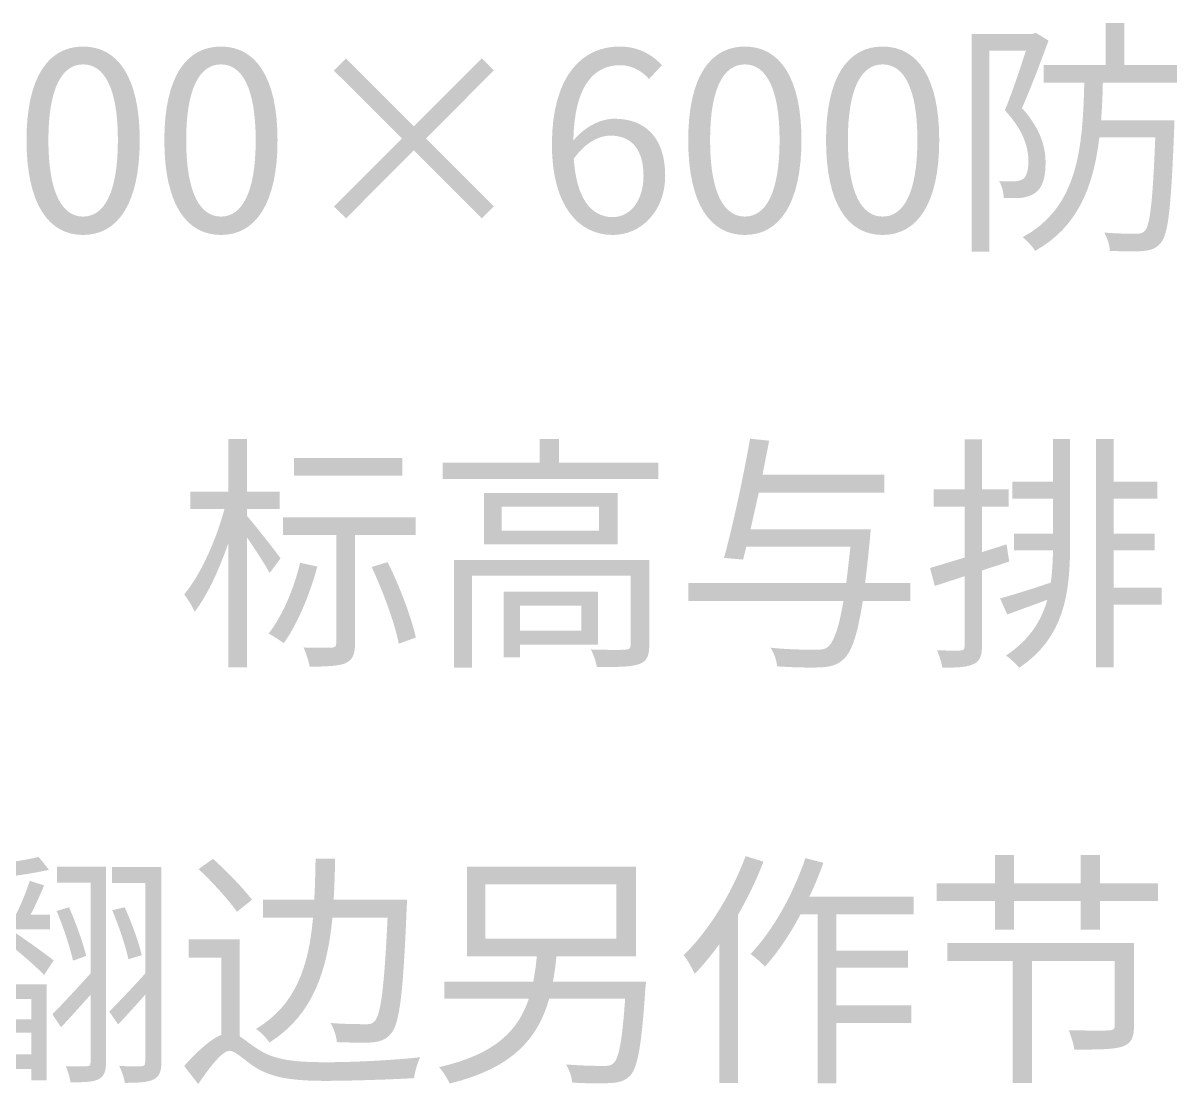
# Model space of a CAD drawing. Header units: millimetres. Extents: x -4600 to 229000, y -4300 to 19460.
# Drawn here: x 140599 to 141923, y 12972 to 14196 of the extents above; entities that cross this region are included whole.
import ezdxf

# ---------------------------------------------------------------- set-up
doc = ezdxf.new("R2010")
doc.units = ezdxf.units.MM
doc.header["$LTSCALE"] = 100
doc.layers.add('R2-LEGEND', color=7, linetype='Continuous', lineweight=18)

# ---------------------------------------------------------------- blocks, each defined once
blk = doc.blocks.new('A04_SHEET')
at = {"layer": 'R2-LEGEND'}
h = blk.add_hatch(color=256, dxfattribs=at)
edge = h.paths.add_edge_path()
edge.add_line((21848.5, 14195.9), (21848.5, 14147.5))
edge.add_line((21848.5, 14147.5), (21777.2, 14147.5))
edge.add_line((21777.2, 14147.5), (21777.2, 14127.2))
edge.add_line((21777.2, 14127.2), (21823.9, 14127.2))
edge.add_spline(control_points=[(21823.9, 14127.2), (21822.1, 14050.4), (21816.4, 13983.1), (21752.8, 13948.7)], knot_values=[0, 0, 0, 0, 1, 1, 1, 1], degree=3, periodic=0)
edge.add_spline(control_points=[(21752.8, 13948.7), (21757.7, 13945), (21764.3, 13937.8), (21767.1, 13932.9)], knot_values=[0, 0, 0, 0, 1, 1, 1, 1], degree=3, periodic=0)
edge.add_spline(control_points=[(21767.1, 13932.9), (21817, 13960.7), (21834.5, 14007.7), (21841.3, 14063.9)], knot_values=[0, 0, 0, 0, 1, 1, 1, 1], degree=3, periodic=0)
edge.add_line((21841.3, 14063.9), (21905.8, 14063.9))
edge.add_spline(control_points=[(21905.8, 14063.9), (21902.9, 13990.2), (21899.8, 13962.7), (21893.8, 13956.1)], knot_values=[0, 0, 0, 0, 1, 1, 1, 1], degree=3, periodic=0)
edge.add_spline(control_points=[(21893.8, 13956.1), (21890.9, 13953.3), (21888.3, 13952.4), (21883.2, 13952.7)], knot_values=[0, 0, 0, 0, 1, 1, 1, 1], degree=3, periodic=0)
edge.add_spline(control_points=[(21883.2, 13952.7), (21877.4, 13952.7), (21862.5, 13952.7), (21846.8, 13954.1)], knot_values=[0, 0, 0, 0, 1, 1, 1, 1], degree=3, periodic=0)
edge.add_spline(control_points=[(21846.8, 13954.1), (21850.5, 13948.1), (21853.1, 13939.2), (21853.4, 13932.9)], knot_values=[0, 0, 0, 0, 1, 1, 1, 1], degree=3, periodic=0)
edge.add_spline(control_points=[(21853.4, 13932.9), (21868.6, 13932.4), (21884.3, 13931.8), (21892.6, 13932.9)], knot_values=[0, 0, 0, 0, 1, 1, 1, 1], degree=3, periodic=0)
edge.add_spline(control_points=[(21892.6, 13932.9), (21901.5, 13933.8), (21906.9, 13935.8), (21912.4, 13942.4), (21921, 13952.7), (21924.1, 13984.8), (21927.6, 14073.6)], knot_values=[0, 0, 0, 0, 1, 1, 1, 2, 2, 2, 2], degree=3, periodic=0)
edge.add_spline(control_points=[(21927.6, 14073.6), (21927.6, 14076.8), (21927.6, 14083.6), (21927.6, 14083.6)], knot_values=[0, 0, 0, 0, 1, 1, 1, 1], degree=3, periodic=0)
edge.add_line((21927.6, 14083.6), (21843.3, 14083.6))
edge.add_spline(control_points=[(21843.3, 14083.6), (21844.2, 14097.7), (21845.1, 14112.3), (21845.3, 14127.2)], knot_values=[0, 0, 0, 0, 1, 1, 1, 1], degree=3, periodic=0)
edge.add_line((21845.3, 14127.2), (21943.3, 14127.2))
edge.add_line((21943.3, 14127.2), (21943.3, 14147.5))
edge.add_line((21943.3, 14147.5), (21870, 14147.5))
edge.add_line((21870, 14147.5), (21870, 14195.9))
edge.add_line((21870, 14195.9), (21848.5, 14195.9))
h = blk.add_hatch(color=256, dxfattribs=at)
edge = h.paths.add_edge_path()
edge.add_line((21694.1, 14183.3), (21694.1, 13932.1))
edge.add_line((21694.1, 13932.1), (21714.4, 13932.1))
edge.add_line((21714.4, 13932.1), (21714.4, 14163.9))
edge.add_line((21714.4, 14163.9), (21756.5, 14163.9))
edge.add_spline(control_points=[(21756.5, 14163.9), (21749.9, 14143.5), (21741.1, 14116.6), (21732.2, 14095.1)], knot_values=[0, 0, 0, 0, 1, 1, 1, 1], degree=3, periodic=0)
edge.add_spline(control_points=[(21732.2, 14095.1), (21754, 14071.9), (21759.4, 14052.1), (21759.4, 14036.1), (21759.4, 14027.2), (21757.7, 14019.2), (21753.4, 14016)], knot_values=[0, 0, 0, 0, 1, 1, 1, 2, 2, 2, 2], degree=3, periodic=0)
edge.add_spline(control_points=[(21753.4, 14016), (21750.5, 14014.3), (21747.4, 14013.2), (21743.6, 14013.2), (21738.5, 14013.2), (21732.5, 14013.2), (21725.6, 14013.4)], knot_values=[0, 0, 0, 0, 1, 1, 1, 2, 2, 2, 2], degree=3, periodic=0)
edge.add_spline(control_points=[(21725.6, 14013.4), (21729, 14008), (21730.8, 13999.7), (21731, 13994)], knot_values=[0, 0, 0, 0, 1, 1, 1, 1], degree=3, periodic=0)
edge.add_spline(control_points=[(21731, 13994), (21737.9, 13993.7), (21745.6, 13993.7), (21752, 13994.2)], knot_values=[0, 0, 0, 0, 1, 1, 1, 1], degree=3, periodic=0)
edge.add_spline(control_points=[(21752, 13994.2), (21757.7, 13995.1), (21763.1, 13996.8), (21767.4, 14000)], knot_values=[0, 0, 0, 0, 1, 1, 1, 1], degree=3, periodic=0)
edge.add_spline(control_points=[(21767.4, 14000), (21775.7, 14005.7), (21779.2, 14018), (21779.2, 14033.8), (21779.2, 14052.1), (21774.3, 14073), (21752, 14097.7)], knot_values=[0, 0, 0, 0, 1, 1, 1, 2, 2, 2, 2], degree=3, periodic=0)
edge.add_spline(control_points=[(21752, 14097.7), (21762.3, 14121.2), (21773.7, 14151.2), (21782.6, 14175.6)], knot_values=[0, 0, 0, 0, 1, 1, 1, 1], degree=3, periodic=0)
edge.add_line((21782.6, 14175.6), (21768, 14184.5))
edge.add_line((21768, 14184.5), (21764.6, 14183.3))
edge.add_line((21764.6, 14183.3), (21694.1, 14183.3))
h = blk.add_hatch(color=256, dxfattribs=at)
edge = h.paths.add_edge_path()
edge.add_spline(control_points=[(20668.7, 13951.3), (20708.5, 13951.3), (20734, 13987.4), (20734, 14060.7), (20734, 14133.5), (20708.5, 14168.7), (20668.7, 14168.7), (20628.6, 14168.7), (20603.4, 14133.5), (20603.4, 14060.7), (20603.4, 13987.4), (20628.6, 13951.3), (20668.7, 13951.3)], knot_values=[0, 0, 0, 0, 1, 1, 1, 2, 2, 2, 3, 3, 3, 4, 4, 4, 4], degree=3, periodic=0)
edge = h.paths.add_edge_path(flags=0)
edge.add_spline(control_points=[(20668.7, 13972.5), (20644.9, 13972.5), (20628.6, 13999.1), (20628.6, 14060.7), (20628.6, 14122), (20644.9, 14148.1), (20668.7, 14148.1), (20692.5, 14148.1), (20708.8, 14122), (20708.8, 14060.7), (20708.8, 13999.1), (20692.5, 13972.5), (20668.7, 13972.5)], knot_values=[0, 0, 0, 0, 1, 1, 1, 2, 2, 2, 3, 3, 3, 4, 4, 4, 4], degree=3, periodic=0)
h = blk.add_hatch(color=256, dxfattribs=at)
edge = h.paths.add_edge_path()
edge.add_spline(control_points=[(20827.7, 13951.3), (20867.5, 13951.3), (20893, 13987.4), (20893, 14060.7), (20893, 14133.5), (20867.5, 14168.7), (20827.7, 14168.7), (20787.6, 14168.7), (20762.4, 14133.5), (20762.4, 14060.7), (20762.4, 13987.4), (20787.6, 13951.3), (20827.7, 13951.3)], knot_values=[0, 0, 0, 0, 1, 1, 1, 2, 2, 2, 3, 3, 3, 4, 4, 4, 4], degree=3, periodic=0)
edge = h.paths.add_edge_path(flags=0)
edge.add_spline(control_points=[(20827.7, 13972.5), (20803.9, 13972.5), (20787.6, 13999.1), (20787.6, 14060.7), (20787.6, 14122), (20803.9, 14148.1), (20827.7, 14148.1), (20851.5, 14148.1), (20867.8, 14122), (20867.8, 14060.7), (20867.8, 13999.1), (20851.5, 13972.5), (20827.7, 13972.5)], knot_values=[0, 0, 0, 0, 1, 1, 1, 2, 2, 2, 3, 3, 3, 4, 4, 4, 4], degree=3, periodic=0)
h = blk.add_hatch(color=256, dxfattribs=at)
edge = h.paths.add_edge_path()
edge.add_spline(control_points=[(21279.8, 13951.3), (21312.5, 13951.3), (21340.3, 13978.8), (21340.3, 14019.5), (21340.3, 14063.6), (21317.3, 14085.4), (21281.8, 14085.4), (21265.5, 14085.4), (21247.1, 14075.9), (21234.3, 14060.1)], knot_values=[0, 0, 0, 0, 1, 1, 1, 2, 2, 2, 3, 3, 3, 3], degree=3, periodic=0)
edge.add_spline(control_points=[(21234.3, 14060.1), (21235.4, 14125.2), (21259.2, 14147.2), (21288.4, 14147.2), (21301, 14147.2), (21313.6, 14140.9), (21321.6, 14131.2)], knot_values=[0, 0, 0, 0, 1, 1, 1, 2, 2, 2, 2], degree=3, periodic=0)
edge.add_line((21321.6, 14131.2), (21336.5, 14147.2))
edge.add_spline(control_points=[(21336.5, 14147.2), (21324.8, 14159.8), (21309, 14168.7), (21287.3, 14168.7), (21246.6, 14168.7), (21209.6, 14137.5), (21209.6, 14055.3), (21209.6, 13985.9), (21239.7, 13951.3), (21279.8, 13951.3)], knot_values=[0, 0, 0, 0, 1, 1, 1, 2, 2, 2, 3, 3, 3, 3], degree=3, periodic=0)
edge = h.paths.add_edge_path(flags=0)
edge.add_spline(control_points=[(21234.8, 14039.2), (21248.6, 14058.7), (21264.6, 14065.9), (21277.5, 14065.9), (21303, 14065.9), (21315.3, 14047.8), (21315.3, 14019.5), (21315.3, 13990.8), (21299.9, 13971.9), (21279.8, 13971.9), (21253.5, 13971.9), (21237.7, 13995.7), (21234.8, 14039.2)], knot_values=[0, 0, 0, 0, 1, 1, 1, 2, 2, 2, 3, 3, 3, 4, 4, 4, 4], degree=3, periodic=0)
h = blk.add_hatch(color=256, dxfattribs=at)
edge = h.paths.add_edge_path()
edge.add_spline(control_points=[(21432.2, 13951.3), (21472, 13951.3), (21497.5, 13987.4), (21497.5, 14060.7), (21497.5, 14133.5), (21472, 14168.7), (21432.2, 14168.7), (21392.1, 14168.7), (21366.9, 14133.5), (21366.9, 14060.7), (21366.9, 13987.4), (21392.1, 13951.3), (21432.2, 13951.3)], knot_values=[0, 0, 0, 0, 1, 1, 1, 2, 2, 2, 3, 3, 3, 4, 4, 4, 4], degree=3, periodic=0)
edge = h.paths.add_edge_path(flags=0)
edge.add_spline(control_points=[(21432.2, 13972.5), (21408.4, 13972.5), (21392.1, 13999.1), (21392.1, 14060.7), (21392.1, 14122), (21408.4, 14148.1), (21432.2, 14148.1), (21456, 14148.1), (21472.3, 14122), (21472.3, 14060.7), (21472.3, 13999.1), (21456, 13972.5), (21432.2, 13972.5)], knot_values=[0, 0, 0, 0, 1, 1, 1, 2, 2, 2, 3, 3, 3, 4, 4, 4, 4], degree=3, periodic=0)
h = blk.add_hatch(color=256, dxfattribs=at)
edge = h.paths.add_edge_path()
edge.add_spline(control_points=[(21591.2, 13951.3), (21631.1, 13951.3), (21656.5, 13987.4), (21656.5, 14060.7), (21656.5, 14133.5), (21631.1, 14168.7), (21591.2, 14168.7), (21551.1, 14168.7), (21525.9, 14133.5), (21525.9, 14060.7), (21525.9, 13987.4), (21551.1, 13951.3), (21591.2, 13951.3)], knot_values=[0, 0, 0, 0, 1, 1, 1, 2, 2, 2, 3, 3, 3, 4, 4, 4, 4], degree=3, periodic=0)
edge = h.paths.add_edge_path(flags=0)
edge.add_spline(control_points=[(21591.2, 13972.5), (21567.4, 13972.5), (21551.1, 13999.1), (21551.1, 14060.7), (21551.1, 14122), (21567.4, 14148.1), (21591.2, 14148.1), (21615, 14148.1), (21631.3, 14122), (21631.3, 14060.7), (21631.3, 13999.1), (21615, 13972.5), (21591.2, 13972.5)], knot_values=[0, 0, 0, 0, 1, 1, 1, 2, 2, 2, 3, 3, 3, 4, 4, 4, 4], degree=3, periodic=0)
for points in [[(21128.8, 13970.5), (21142.6, 13984.2), (21064.4, 14062.7), (21142.6, 14141.2), (21128.8, 14155), (21050.3, 14076.5), (20972.1, 14155), (20958.1, 14140.9), (21036.6, 14062.7), (20958.1, 13984.2), (20972.1, 13970.5), (21050.3, 14049), (21128.8, 13970.5)], [(21195.6, 13715.9), (21195.6, 13688.4), (21083.6, 13688.4), (21083.6, 13669.5), (21332.5, 13669.5), (21332.5, 13688.4), (21217.6, 13688.4), (21217.6, 13715.9), (21195.6, 13715.9)], [(21837.3, 13715.7), (21837.3, 13452.4), (21857.7, 13452.4), (21857.7, 13524.6), (21913, 13524.6), (21913, 13544.3), (21857.7, 13544.3), (21857.7, 13587.3), (21905.2, 13587.3), (21905.2, 13606.8), (21857.7, 13606.8), (21857.7, 13646.9), (21908.1, 13646.9), (21908.1, 13666.7), (21857.7, 13666.7), (21857.7, 13715.7), (21837.3, 13715.7)], [(20912, 13693.9), (20912, 13673.5), (21036.9, 13673.5), (21036.9, 13693.9), (20912, 13693.9)], [(21819.6, 13235.7), (21819.6, 13203.3), (21742.8, 13203.3), (21742.8, 13235.7), (21720.7, 13235.7), (21720.7, 13203.3), (21653.7, 13203.3), (21653.7, 13182.7), (21720.7, 13182.7), (21720.7, 13149.7), (21742.8, 13149.7), (21742.8, 13182.7), (21819.6, 13182.7), (21819.6, 13149.7), (21841.9, 13149.7), (21841.9, 13182.7), (21908.9, 13182.7), (21908.9, 13203.3), (21841.9, 13203.3), (21841.9, 13235.7), (21819.6, 13235.7)]]:
    blk.add_hatch(color=256, dxfattribs=at).paths.add_polyline_path(points)
h = blk.add_hatch(color=256, dxfattribs=at)
edge = h.paths.add_edge_path()
edge.add_line((20836.3, 13715.7), (20836.3, 13654.9))
edge.add_line((20836.3, 13654.9), (20792.5, 13654.9))
edge.add_line((20792.5, 13654.9), (20792.5, 13634.9))
edge.add_line((20792.5, 13634.9), (20831.7, 13634.9))
edge.add_spline(control_points=[(20831.7, 13634.9), (20822.3, 13599.3), (20803.7, 13558.1), (20785.3, 13536.6)], knot_values=[0, 0, 0, 0, 1, 1, 1, 1], degree=3, periodic=0)
edge.add_spline(control_points=[(20785.3, 13536.6), (20789.3, 13531.2), (20795.1, 13522.3), (20797.4, 13516.5)], knot_values=[0, 0, 0, 0, 1, 1, 1, 1], degree=3, periodic=0)
edge.add_spline(control_points=[(20797.4, 13516.5), (20811.7, 13534.9), (20825.7, 13565), (20836.3, 13595.9)], knot_values=[0, 0, 0, 0, 1, 1, 1, 1], degree=3, periodic=0)
edge.add_line((20836.3, 13595.9), (20836.3, 13452.4))
edge.add_line((20836.3, 13452.4), (20857.8, 13452.4))
edge.add_line((20857.8, 13452.4), (20857.8, 13602.2))
edge.add_spline(control_points=[(20857.8, 13602.2), (20867.5, 13588.2), (20879, 13570.4), (20883.9, 13561.2)], knot_values=[0, 0, 0, 0, 1, 1, 1, 1], degree=3, periodic=0)
edge.add_line((20883.9, 13561.2), (20896.5, 13578.1))
edge.add_spline(control_points=[(20896.5, 13578.1), (20890.8, 13586.2), (20866.1, 13617.7), (20857.8, 13627.1)], knot_values=[0, 0, 0, 0, 1, 1, 1, 1], degree=3, periodic=0)
edge.add_line((20857.8, 13627.1), (20857.8, 13634.9))
edge.add_line((20857.8, 13634.9), (20895.3, 13634.9))
edge.add_line((20895.3, 13634.9), (20895.3, 13654.9))
edge.add_line((20895.3, 13654.9), (20857.8, 13654.9))
edge.add_line((20857.8, 13654.9), (20857.8, 13715.7))
edge.add_line((20857.8, 13715.7), (20836.3, 13715.7))
h = blk.add_hatch(color=256, dxfattribs=at)
edge = h.paths.add_edge_path()
edge.add_spline(control_points=[(21438.2, 13716.2), (21430.8, 13673.3), (21417.9, 13613.7), (21408.2, 13578.7)], knot_values=[0, 0, 0, 0, 1, 1, 1, 1], degree=3, periodic=0)
edge.add_line((21408.2, 13578.7), (21430.2, 13576.7))
edge.add_line((21430.2, 13576.7), (21433.9, 13591.6))
edge.add_line((21433.9, 13591.6), (21554, 13591.6))
edge.add_spline(control_points=[(21554, 13591.6), (21552.3, 13575.6), (21550.8, 13561.8), (21549.1, 13549.5)], knot_values=[0, 0, 0, 0, 1, 1, 1, 1], degree=3, periodic=0)
edge.add_line((21549.1, 13549.5), (21366.9, 13549.5))
edge.add_line((21366.9, 13549.5), (21366.9, 13529.1))
edge.add_line((21366.9, 13529.1), (21546, 13529.1))
edge.add_spline(control_points=[(21546, 13529.1), (21540.8, 13498.2), (21535.1, 13482.2), (21528.2, 13476.1)], knot_values=[0, 0, 0, 0, 1, 1, 1, 1], degree=3, periodic=0)
edge.add_spline(control_points=[(21528.2, 13476.1), (21524.5, 13473), (21520.5, 13472.7), (21513.3, 13472.7), (21505.3, 13472.7), (21483.8, 13472.7), (21462, 13475)], knot_values=[0, 0, 0, 0, 1, 1, 1, 2, 2, 2, 2], degree=3, periodic=0)
edge.add_spline(control_points=[(21462, 13475), (21466, 13469), (21468.9, 13459.8), (21469.5, 13453.5)], knot_values=[0, 0, 0, 0, 1, 1, 1, 1], degree=3, periodic=0)
edge.add_spline(control_points=[(21469.5, 13453.5), (21490.1, 13452.1), (21510.7, 13451.8), (21521, 13452.4)], knot_values=[0, 0, 0, 0, 1, 1, 1, 1], degree=3, periodic=0)
edge.add_spline(control_points=[(21521, 13452.4), (21532.5, 13453.2), (21539.4, 13455.2), (21546.8, 13462.4), (21556, 13471.3), (21562.3, 13490.5), (21568.3, 13529.1)], knot_values=[0, 0, 0, 0, 1, 1, 1, 2, 2, 2, 2], degree=3, periodic=0)
edge.add_line((21568.3, 13529.1), (21623.3, 13529.1))
edge.add_line((21623.3, 13529.1), (21623.3, 13549.5))
edge.add_line((21623.3, 13549.5), (21570.9, 13549.5))
edge.add_spline(control_points=[(21570.9, 13549.5), (21572.9, 13564.4), (21574.6, 13581.3), (21576.6, 13601.1), (21576.9, 13604.2), (21577.5, 13611.7), (21577.5, 13611.7)], knot_values=[0, 0, 0, 0, 1, 1, 1, 2, 2, 2, 2], degree=3, periodic=0)
edge.add_line((21577.5, 13611.7), (21438.8, 13611.7))
edge.add_line((21438.8, 13611.7), (21448.3, 13654.1))
edge.add_line((21448.3, 13654.1), (21593.2, 13654.1))
edge.add_line((21593.2, 13654.1), (21593.2, 13674.7))
edge.add_line((21593.2, 13674.7), (21452.6, 13674.7))
edge.add_line((21452.6, 13674.7), (21460.3, 13713.9))
edge.add_line((21460.3, 13713.9), (21438.2, 13716.2))
h = blk.add_hatch(color=256, dxfattribs=at)
edge = h.paths.add_edge_path()
edge.add_line((21685.8, 13715.4), (21685.8, 13657.8))
edge.add_line((21685.8, 13657.8), (21650, 13657.8))
edge.add_line((21650, 13657.8), (21650, 13637.7))
edge.add_line((21650, 13637.7), (21685.8, 13637.7))
edge.add_line((21685.8, 13637.7), (21685.8, 13579))
edge.add_line((21685.8, 13579), (21645.9, 13567))
edge.add_line((21645.9, 13567), (21651.4, 13546.3))
edge.add_line((21651.4, 13546.3), (21685.8, 13557.5))
edge.add_line((21685.8, 13557.5), (21685.8, 13477))
edge.add_spline(control_points=[(21685.8, 13477), (21685.8, 13473), (21684.3, 13471.8), (21680.9, 13471.8)], knot_values=[0, 0, 0, 0, 1, 1, 1, 1], degree=3, periodic=0)
edge.add_spline(control_points=[(21680.9, 13471.8), (21677.5, 13471.6), (21666.3, 13471.6), (21654, 13472.1)], knot_values=[0, 0, 0, 0, 1, 1, 1, 1], degree=3, periodic=0)
edge.add_spline(control_points=[(21654, 13472.1), (21656.5, 13466.1), (21659.4, 13457.2), (21660, 13452.1)], knot_values=[0, 0, 0, 0, 1, 1, 1, 1], degree=3, periodic=0)
edge.add_spline(control_points=[(21660, 13452.1), (21678.3, 13451.8), (21689.2, 13452.7), (21696.1, 13456.1)], knot_values=[0, 0, 0, 0, 1, 1, 1, 1], degree=3, periodic=0)
edge.add_spline(control_points=[(21696.1, 13456.1), (21703.2, 13459.2), (21705.8, 13465.3), (21705.8, 13477)], knot_values=[0, 0, 0, 0, 1, 1, 1, 1], degree=3, periodic=0)
edge.add_line((21705.8, 13477), (21705.8, 13564.1))
edge.add_line((21705.8, 13564.1), (21737.3, 13574.4))
edge.add_line((21737.3, 13574.4), (21734.2, 13594.2))
edge.add_line((21734.2, 13594.2), (21705.8, 13585.3))
edge.add_line((21705.8, 13585.3), (21705.8, 13637.7))
edge.add_line((21705.8, 13637.7), (21736.8, 13637.7))
edge.add_line((21736.8, 13637.7), (21736.8, 13657.8))
edge.add_line((21736.8, 13657.8), (21705.8, 13657.8))
edge.add_line((21705.8, 13657.8), (21705.8, 13715.4))
edge.add_line((21705.8, 13715.4), (21685.8, 13715.4))
h = blk.add_hatch(color=256, dxfattribs=at)
edge = h.paths.add_edge_path()
edge.add_line((21726.7, 13532), (21735, 13513.4))
edge.add_line((21735, 13513.4), (21781.2, 13530.3))
edge.add_spline(control_points=[(21781.2, 13530.3), (21774.3, 13505.7), (21760.5, 13483.9), (21733.6, 13466.1)], knot_values=[0, 0, 0, 0, 1, 1, 1, 1], degree=3, periodic=0)
edge.add_spline(control_points=[(21733.6, 13466.1), (21738.2, 13462.7), (21745.4, 13456.1), (21748.8, 13451.8)], knot_values=[0, 0, 0, 0, 1, 1, 1, 1], degree=3, periodic=0)
edge.add_spline(control_points=[(21748.8, 13451.8), (21800.9, 13487), (21807.5, 13537.5), (21807.5, 13594.8)], knot_values=[0, 0, 0, 0, 1, 1, 1, 1], degree=3, periodic=0)
edge.add_line((21807.5, 13594.8), (21807.5, 13715.7))
edge.add_line((21807.5, 13715.7), (21787.8, 13715.7))
edge.add_line((21787.8, 13715.7), (21787.8, 13666.7))
edge.add_line((21787.8, 13666.7), (21740.8, 13666.7))
edge.add_line((21740.8, 13666.7), (21740.8, 13646.9))
edge.add_line((21740.8, 13646.9), (21787.8, 13646.9))
edge.add_line((21787.8, 13646.9), (21787.8, 13606.8))
edge.add_line((21787.8, 13606.8), (21742.8, 13606.8))
edge.add_line((21742.8, 13606.8), (21742.8, 13587.3))
edge.add_line((21742.8, 13587.3), (21787.8, 13587.3))
edge.add_spline(control_points=[(21787.8, 13587.3), (21787.5, 13574.4), (21786.9, 13561.8), (21785.2, 13550.1)], knot_values=[0, 0, 0, 0, 1, 1, 1, 1], degree=3, periodic=0)
edge.add_spline(control_points=[(21785.2, 13550.1), (21763.4, 13542.9), (21742.2, 13536), (21726.7, 13532)], knot_values=[0, 0, 0, 0, 1, 1, 1, 1], degree=3, periodic=0)
h = blk.add_hatch(color=256, dxfattribs=at)
h.paths.add_polyline_path([(21131.1, 13653.5), (21131.1, 13594.2), (21285.5, 13594.2), (21285.5, 13653.5), (21131.1, 13653.5)])
h.paths.add_polyline_path([(21151.7, 13637.7), (21264.1, 13637.7), (21264.1, 13610.2), (21151.7, 13610.2), (21151.7, 13637.7)], flags=0)
h = blk.add_hatch(color=256, dxfattribs=at)
edge = h.paths.add_edge_path()
edge.add_line((20899.3, 13625.4), (20899.3, 13605.1))
edge.add_line((20899.3, 13605.1), (20960.7, 13605.1))
edge.add_line((20960.7, 13605.1), (20960.7, 13480.2))
edge.add_spline(control_points=[(20960.7, 13480.2), (20960.7, 13476.4), (20959.5, 13475.3), (20955.2, 13475)], knot_values=[0, 0, 0, 0, 1, 1, 1, 1], degree=3, periodic=0)
edge.add_spline(control_points=[(20955.2, 13475), (20951.5, 13475), (20938, 13474.7), (20923.1, 13475.3)], knot_values=[0, 0, 0, 0, 1, 1, 1, 1], degree=3, periodic=0)
edge.add_spline(control_points=[(20923.1, 13475.3), (20926, 13468.7), (20929.1, 13459.5), (20930, 13453.2)], knot_values=[0, 0, 0, 0, 1, 1, 1, 1], degree=3, periodic=0)
edge.add_spline(control_points=[(20930, 13453.2), (20950.1, 13453.2), (20963.2, 13453.8), (20971.5, 13457.2)], knot_values=[0, 0, 0, 0, 1, 1, 1, 1], degree=3, periodic=0)
edge.add_spline(control_points=[(20971.5, 13457.2), (20979.8, 13461), (20982.4, 13467.6), (20982.4, 13479.9)], knot_values=[0, 0, 0, 0, 1, 1, 1, 1], degree=3, periodic=0)
edge.add_line((20982.4, 13479.9), (20982.4, 13605.1))
edge.add_line((20982.4, 13605.1), (21052.3, 13605.1))
edge.add_line((21052.3, 13605.1), (21052.3, 13625.4))
edge.add_line((21052.3, 13625.4), (20899.3, 13625.4))
edge = h.paths.add_edge_path(flags=0)
edge.add_spline(control_points=[(20919.1, 13573), (20911.7, 13542.6), (20898.8, 13512), (20882.7, 13491.3)], knot_values=[0, 0, 0, 0, 1, 1, 1, 1], degree=3, periodic=0)
edge.add_spline(control_points=[(20882.7, 13491.3), (20887.6, 13489), (20896.2, 13483), (20900.2, 13480.2)], knot_values=[0, 0, 0, 0, 1, 1, 1, 1], degree=3, periodic=0)
edge.add_spline(control_points=[(20900.2, 13480.2), (20915.7, 13501.9), (20930, 13535.5), (20938.9, 13568.7)], knot_values=[0, 0, 0, 0, 1, 1, 1, 1], degree=3, periodic=0)
edge.add_line((20938.9, 13568.7), (20919.1, 13573))
edge = h.paths.add_edge_path(flags=0)
edge.add_spline(control_points=[(21001.6, 13568.1), (21015.1, 13539.5), (21028.6, 13502.2), (21032.9, 13479.6)], knot_values=[0, 0, 0, 0, 1, 1, 1, 1], degree=3, periodic=0)
edge.add_line((21032.9, 13479.6), (21052.6, 13486.7))
edge.add_spline(control_points=[(21052.6, 13486.7), (21047.7, 13509.4), (21034, 13545.8), (21020, 13573.8)], knot_values=[0, 0, 0, 0, 1, 1, 1, 1], degree=3, periodic=0)
edge.add_line((21020, 13573.8), (21001.6, 13568.1))
h = blk.add_hatch(color=256, dxfattribs=at)
edge = h.paths.add_edge_path()
edge.add_line((21096.5, 13576.4), (21096.5, 13452.1))
edge.add_line((21096.5, 13452.1), (21117.4, 13452.1))
edge.add_line((21117.4, 13452.1), (21117.4, 13558.1))
edge.add_line((21117.4, 13558.1), (21300.4, 13558.1))
edge.add_line((21300.4, 13558.1), (21300.4, 13478.2))
edge.add_spline(control_points=[(21300.4, 13478.2), (21300.4, 13474.1), (21299.3, 13473), (21294.1, 13472.7), (21289.5, 13472.4), (21273.2, 13472.4), (21254.6, 13473)], knot_values=[0, 0, 0, 0, 1, 1, 1, 2, 2, 2, 2], degree=3, periodic=0)
edge.add_spline(control_points=[(21254.6, 13473), (21257.5, 13467), (21260.6, 13458.7), (21261.5, 13452.7)], knot_values=[0, 0, 0, 0, 1, 1, 1, 1], degree=3, periodic=0)
edge.add_spline(control_points=[(21261.5, 13452.7), (21285.3, 13452.7), (21300.7, 13452.7), (21310.2, 13456.1), (21319.3, 13459.5), (21321.9, 13465.8), (21321.9, 13477.9)], knot_values=[0, 0, 0, 0, 1, 1, 1, 2, 2, 2, 2], degree=3, periodic=0)
edge.add_line((21321.9, 13477.9), (21321.9, 13576.4))
edge.add_line((21321.9, 13576.4), (21096.5, 13576.4))
h.paths.add_polyline_path([(21153.8, 13539.5), (21153.8, 13464.1), (21172.7, 13464.1), (21172.7, 13478.7), (21262.9, 13478.7), (21262.9, 13539.5), (21153.8, 13539.5)], flags=0)
h.paths.add_polyline_path([(21172.7, 13523.7), (21243.7, 13523.7), (21243.7, 13494.5), (21172.7, 13494.5), (21172.7, 13523.7)], flags=0)
h = blk.add_hatch(color=256, dxfattribs=at)
edge = h.paths.add_edge_path()
edge.add_spline(control_points=[(20607.1, 13206.1), (20603.7, 13195), (20596.8, 13178.1), (20591.1, 13166.9)], knot_values=[0, 0, 0, 0, 1, 1, 1, 1], degree=3, periodic=0)
edge.add_line((20591.1, 13166.9), (20581.6, 13166.9))
edge.add_line((20581.6, 13166.9), (20581.6, 13210.7))
edge.add_spline(control_points=[(20581.6, 13210.7), (20599.4, 13213), (20616, 13215.6), (20629.2, 13218.8)], knot_values=[0, 0, 0, 0, 1, 1, 1, 1], degree=3, periodic=0)
edge.add_line((20629.2, 13218.8), (20617.4, 13233.6))
edge.add_spline(control_points=[(20617.4, 13233.6), (20591.7, 13227.3), (20545.5, 13222.2), (20507.7, 13219.9)], knot_values=[0, 0, 0, 0, 1, 1, 1, 1], degree=3, periodic=0)
edge.add_spline(control_points=[(20507.7, 13219.9), (20510, 13215.9), (20512, 13209.3), (20512.9, 13205)], knot_values=[0, 0, 0, 0, 1, 1, 1, 1], degree=3, periodic=0)
edge.add_spline(control_points=[(20512.9, 13205), (20528.6, 13205.6), (20546.1, 13207), (20563.3, 13208.7)], knot_values=[0, 0, 0, 0, 1, 1, 1, 1], degree=3, periodic=0)
edge.add_line((20563.3, 13208.7), (20563.3, 13166.9))
edge.add_line((20563.3, 13166.9), (20506, 13166.9))
edge.add_line((20506, 13166.9), (20506, 13150))
edge.add_line((20506, 13150), (20555.8, 13150))
edge.add_spline(control_points=[(20555.8, 13150), (20542.4, 13130.8), (20520.3, 13110.7), (20502.3, 13099.9)], knot_values=[0, 0, 0, 0, 1, 1, 1, 1], degree=3, periodic=0)
edge.add_spline(control_points=[(20502.3, 13099.9), (20505.4, 13095), (20509.7, 13086.7), (20511.4, 13081.2)], knot_values=[0, 0, 0, 0, 1, 1, 1, 1], degree=3, periodic=0)
edge.add_line((20511.4, 13081.2), (20516, 13084.4))
edge.add_line((20516, 13084.4), (20516, 12972.4))
edge.add_line((20516, 12972.4), (20532.9, 12972.4))
edge.add_line((20532.9, 12972.4), (20532.9, 12988.7))
edge.add_line((20532.9, 12988.7), (20609.1, 12988.7))
edge.add_line((20609.1, 12988.7), (20609.1, 12975.8))
edge.add_line((20609.1, 12975.8), (20626.6, 12975.8))
edge.add_line((20626.6, 12975.8), (20626.6, 13086.7))
edge.add_line((20626.6, 13086.7), (20518.9, 13086.7))
edge.add_spline(control_points=[(20518.9, 13086.7), (20534.4, 13098.7), (20550.7, 13116.5), (20563.3, 13133.9)], knot_values=[0, 0, 0, 0, 1, 1, 1, 1], degree=3, periodic=0)
edge.add_line((20563.3, 13133.9), (20563.3, 13091.8))
edge.add_line((20563.3, 13091.8), (20581.6, 13091.8))
edge.add_line((20581.6, 13091.8), (20581.6, 13134.5))
edge.add_spline(control_points=[(20581.6, 13134.5), (20596.2, 13122.8), (20616, 13105.6), (20623.7, 13097.3)], knot_values=[0, 0, 0, 0, 1, 1, 1, 1], degree=3, periodic=0)
edge.add_line((20623.7, 13097.3), (20634.6, 13114.2))
edge.add_spline(control_points=[(20634.6, 13114.2), (20627.5, 13120.2), (20598.5, 13140.8), (20584.5, 13150)], knot_values=[0, 0, 0, 0, 1, 1, 1, 1], degree=3, periodic=0)
edge.add_line((20584.5, 13150), (20630.3, 13150))
edge.add_line((20630.3, 13150), (20630.3, 13166.9))
edge.add_line((20630.3, 13166.9), (20608, 13166.9))
edge.add_spline(control_points=[(20608, 13166.9), (20613.1, 13176.6), (20618.9, 13189.2), (20623.7, 13200.7)], knot_values=[0, 0, 0, 0, 1, 1, 1, 1], degree=3, periodic=0)
edge.add_line((20623.7, 13200.7), (20607.1, 13206.1))
edge = h.paths.add_edge_path(flags=0)
edge.add_spline(control_points=[(20520.6, 13198.4), (20524.9, 13188.4), (20529.8, 13174.9), (20532.1, 13166.9)], knot_values=[0, 0, 0, 0, 1, 1, 1, 1], degree=3, periodic=0)
edge.add_line((20532.1, 13166.9), (20547.2, 13171.8))
edge.add_spline(control_points=[(20547.2, 13171.8), (20545, 13179.5), (20539.8, 13192.4), (20535.2, 13202.1)], knot_values=[0, 0, 0, 0, 1, 1, 1, 1], degree=3, periodic=0)
edge.add_line((20535.2, 13202.1), (20520.6, 13198.4))
h.paths.add_polyline_path([(20564.4, 13030.8), (20564.4, 13005.9), (20532.9, 13005.9), (20532.9, 13030.8), (20564.4, 13030.8)], flags=0)
h.paths.add_polyline_path([(20564.4, 13046.3), (20532.9, 13046.3), (20532.9, 13069.8), (20564.4, 13069.8), (20564.4, 13046.3)], flags=0)
h.paths.add_polyline_path([(20580.2, 13030.8), (20609.1, 13030.8), (20609.1, 13005.9), (20580.2, 13005.9), (20580.2, 13030.8)], flags=0)
h.paths.add_polyline_path([(20580.2, 13046.3), (20580.2, 13069.8), (20609.1, 13069.8), (20609.1, 13046.3), (20580.2, 13046.3)], flags=0)
h = blk.add_hatch(color=256, dxfattribs=at)
edge = h.paths.add_edge_path()
edge.add_line((20849.5, 13138.5), (20790.5, 13138.5))
edge.add_line((20790.5, 13138.5), (20790.5, 13117.3))
edge.add_line((20790.5, 13117.3), (20828, 13117.3))
edge.add_line((20828, 13117.3), (20828, 13028.2))
edge.add_spline(control_points=[(20828, 13028.2), (20815.4, 13023.1), (20800.8, 13009.6), (20785.3, 12992.4)], knot_values=[0, 0, 0, 0, 1, 1, 1, 1], degree=3, periodic=0)
edge.add_line((20785.3, 12992.4), (20801.4, 12971.5))
edge.add_spline(control_points=[(20801.4, 12971.5), (20815.4, 12991.6), (20828.9, 13009.9), (20838, 13009.9), (20844.3, 13009.9), (20854.1, 12999.6), (20866.1, 12991.6)], knot_values=[0, 0, 0, 0, 1, 1, 1, 2, 2, 2, 2], degree=3, periodic=0)
edge.add_spline(control_points=[(20866.1, 12991.6), (20886.7, 12978.4), (20911.1, 12975.2), (20948.3, 12975.2), (20977.3, 12975.2), (21030.3, 12977), (21050.6, 12978.4)], knot_values=[0, 0, 0, 0, 1, 1, 1, 2, 2, 2, 2], degree=3, periodic=0)
edge.add_spline(control_points=[(21050.6, 12978.4), (21051.2, 12985), (21054.6, 12996.4), (21057.5, 13002.4)], knot_values=[0, 0, 0, 0, 1, 1, 1, 1], degree=3, periodic=0)
edge.add_spline(control_points=[(21057.5, 13002.4), (21028.6, 12999.3), (20984.7, 12996.7), (20949.2, 12996.7), (20915.7, 12996.7), (20890.5, 12998.7), (20871.6, 13011)], knot_values=[0, 0, 0, 0, 1, 1, 1, 2, 2, 2, 2], degree=3, periodic=0)
edge.add_spline(control_points=[(20871.6, 13011), (20861.5, 13017.3), (20854.9, 13023.1), (20849.5, 13026.5)], knot_values=[0, 0, 0, 0, 1, 1, 1, 1], degree=3, periodic=0)
edge.add_line((20849.5, 13026.5), (20849.5, 13138.5))
edge = h.paths.add_edge_path(flags=0)
edge.add_spline(control_points=[(20936.9, 13231.4), (20936.6, 13215.3), (20936.3, 13199.6), (20935.4, 13184.4)], knot_values=[0, 0, 0, 0, 1, 1, 1, 1], degree=3, periodic=0)
edge.add_line((20935.4, 13184.4), (20876.4, 13184.4))
edge.add_line((20876.4, 13184.4), (20876.4, 13163.7))
edge.add_line((20876.4, 13163.7), (20934, 13163.7))
edge.add_spline(control_points=[(20934, 13163.7), (20929.1, 13108.7), (20914.8, 13062.9), (20868.1, 13035.1)], knot_values=[0, 0, 0, 0, 1, 1, 1, 1], degree=3, periodic=0)
edge.add_spline(control_points=[(20868.1, 13035.1), (20873.8, 13031.4), (20880.4, 13024.5), (20883.6, 13019.4)], knot_values=[0, 0, 0, 0, 1, 1, 1, 1], degree=3, periodic=0)
edge.add_spline(control_points=[(20883.6, 13019.4), (20934.3, 13051.4), (20950.3, 13102.4), (20956.4, 13163.7)], knot_values=[0, 0, 0, 0, 1, 1, 1, 1], degree=3, periodic=0)
edge.add_line((20956.4, 13163.7), (21020, 13163.7))
edge.add_spline(control_points=[(21020, 13163.7), (21016.2, 13083.2), (21012.2, 13051.7), (21005.1, 13044), (21002.2, 13040.8), (20999, 13040.3), (20993.6, 13040.6)], knot_values=[0, 0, 0, 0, 1, 1, 1, 2, 2, 2, 2], degree=3, periodic=0)
edge.add_spline(control_points=[(20993.6, 13040.6), (20987, 13040.6), (20971, 13040.6), (20954.1, 13042)], knot_values=[0, 0, 0, 0, 1, 1, 1, 1], degree=3, periodic=0)
edge.add_spline(control_points=[(20954.1, 13042), (20958.1, 13035.7), (20960.9, 13026.5), (20961.5, 13019.9)], knot_values=[0, 0, 0, 0, 1, 1, 1, 1], degree=3, periodic=0)
edge.add_spline(control_points=[(20961.5, 13019.9), (20977.3, 13019.4), (20993.6, 13018.8), (21002.2, 13019.6), (21011.9, 13020.5), (21018.2, 13022.8), (21024.3, 13030.2), (21034, 13042), (21038, 13076.7), (21042, 13174.1)], knot_values=[0, 0, 0, 0, 1, 1, 1, 2, 2, 2, 3, 3, 3, 3], degree=3, periodic=0)
edge.add_spline(control_points=[(21042, 13174.1), (21042.3, 13176.9), (21042.3, 13184.4), (21042.3, 13184.4)], knot_values=[0, 0, 0, 0, 1, 1, 1, 1], degree=3, periodic=0)
edge.add_line((21042.3, 13184.4), (20957.8, 13184.4))
edge.add_spline(control_points=[(20957.8, 13184.4), (20958.6, 13199.6), (20959.2, 13215.3), (20959.5, 13231.4)], knot_values=[0, 0, 0, 0, 1, 1, 1, 1], degree=3, periodic=0)
edge.add_line((20959.5, 13231.4), (20936.9, 13231.4))
h = blk.add_hatch(color=256, dxfattribs=at)
edge = h.paths.add_edge_path()
edge.add_spline(control_points=[(20801.9, 13219.6), (20817.7, 13204.7), (20836.9, 13183.8), (20846.1, 13170.3)], knot_values=[0, 0, 0, 0, 1, 1, 1, 1], degree=3, periodic=0)
edge.add_line((20846.1, 13170.3), (20863.5, 13184.1))
edge.add_spline(control_points=[(20863.5, 13184.1), (20854.1, 13197), (20834.3, 13217), (20818.6, 13231.4)], knot_values=[0, 0, 0, 0, 1, 1, 1, 1], degree=3, periodic=0)
edge.add_line((20818.6, 13231.4), (20801.9, 13219.6))
h = blk.add_hatch(color=256, dxfattribs=at)
edge = h.paths.add_edge_path()
edge.add_spline(control_points=[(21433.1, 13234.5), (21417, 13191), (21390.1, 13148), (21361.7, 13120.2)], knot_values=[0, 0, 0, 0, 1, 1, 1, 1], degree=3, periodic=0)
edge.add_spline(control_points=[(21361.7, 13120.2), (21365.8, 13115.3), (21372.1, 13103.6), (21374.4, 13098.7)], knot_values=[0, 0, 0, 0, 1, 1, 1, 1], degree=3, periodic=0)
edge.add_spline(control_points=[(21374.4, 13098.7), (21384.1, 13108.7), (21393.5, 13120.2), (21402.7, 13132.8)], knot_values=[0, 0, 0, 0, 1, 1, 1, 1], degree=3, periodic=0)
edge.add_line((21402.7, 13132.8), (21402.7, 12972.7))
edge.add_line((21402.7, 12972.7), (21424.2, 12972.7))
edge.add_line((21424.2, 12972.7), (21424.2, 13166.6))
edge.add_spline(control_points=[(21424.2, 13166.6), (21435.4, 13186.1), (21445.7, 13207.3), (21453.7, 13228.2)], knot_values=[0, 0, 0, 0, 1, 1, 1, 1], degree=3, periodic=0)
edge.add_line((21453.7, 13228.2), (21433.1, 13234.5))
h = blk.add_hatch(color=256, dxfattribs=at)
edge = h.paths.add_edge_path()
edge.add_spline(control_points=[(21502.1, 13232.2), (21487.8, 13190.1), (21464.6, 13148.6), (21438.8, 13121.6)], knot_values=[0, 0, 0, 0, 1, 1, 1, 1], degree=3, periodic=0)
edge.add_spline(control_points=[(21438.8, 13121.6), (21443.7, 13118.2), (21452, 13110.7), (21455.4, 13107)], knot_values=[0, 0, 0, 0, 1, 1, 1, 1], degree=3, periodic=0)
edge.add_spline(control_points=[(21455.4, 13107), (21470, 13123.1), (21484.1, 13144), (21496.4, 13167.2)], knot_values=[0, 0, 0, 0, 1, 1, 1, 1], degree=3, periodic=0)
edge.add_line((21496.4, 13167.2), (21516.2, 13167.2))
edge.add_line((21516.2, 13167.2), (21516.2, 12972.4))
edge.add_line((21516.2, 12972.4), (21537.9, 12972.4))
edge.add_line((21537.9, 12972.4), (21537.9, 13042))
edge.add_line((21537.9, 13042), (21624.2, 13042))
edge.add_line((21624.2, 13042), (21624.2, 13062.3))
edge.add_line((21624.2, 13062.3), (21537.9, 13062.3))
edge.add_line((21537.9, 13062.3), (21537.9, 13105.9))
edge.add_line((21537.9, 13105.9), (21620.5, 13105.9))
edge.add_line((21620.5, 13105.9), (21620.5, 13125.6))
edge.add_line((21620.5, 13125.6), (21537.9, 13125.6))
edge.add_line((21537.9, 13125.6), (21537.9, 13167.2))
edge.add_line((21537.9, 13167.2), (21627, 13167.2))
edge.add_line((21627, 13167.2), (21627, 13187.8))
edge.add_line((21627, 13187.8), (21506.7, 13187.8))
edge.add_spline(control_points=[(21506.7, 13187.8), (21512.7, 13200.4), (21518.2, 13213.6), (21522.8, 13226.8)], knot_values=[0, 0, 0, 0, 1, 1, 1, 1], degree=3, periodic=0)
edge.add_line((21522.8, 13226.8), (21502.1, 13232.2))
h = blk.add_hatch(color=256, dxfattribs=at)
edge = h.paths.add_edge_path()
edge.add_line((20633.2, 13052), (20643.2, 13037.1))
edge.add_spline(control_points=[(20643.2, 13037.1), (20653.8, 13048.3), (20665.6, 13061.5), (20677.3, 13074.6)], knot_values=[0, 0, 0, 0, 1, 1, 1, 1], degree=3, periodic=0)
edge.add_line((20677.3, 13074.6), (20677.3, 12996.7))
edge.add_spline(control_points=[(20677.3, 12996.7), (20677.3, 12993), (20676.2, 12992.1), (20673, 12992.1)], knot_values=[0, 0, 0, 0, 1, 1, 1, 1], degree=3, periodic=0)
edge.add_spline(control_points=[(20673, 12992.1), (20669.6, 12991.8), (20659.3, 12991.8), (20648.4, 12992.1)], knot_values=[0, 0, 0, 0, 1, 1, 1, 1], degree=3, periodic=0)
edge.add_spline(control_points=[(20648.4, 12992.1), (20651.2, 12987), (20653.5, 12978.4), (20654.1, 12973.5)], knot_values=[0, 0, 0, 0, 1, 1, 1, 1], degree=3, periodic=0)
edge.add_spline(control_points=[(20654.1, 12973.5), (20669.6, 12973.5), (20679.9, 12973.8), (20686.5, 12977)], knot_values=[0, 0, 0, 0, 1, 1, 1, 1], degree=3, periodic=0)
edge.add_spline(control_points=[(20686.5, 12977), (20692.8, 12980.4), (20695.1, 12986.1), (20695.1, 12996.7)], knot_values=[0, 0, 0, 0, 1, 1, 1, 1], degree=3, periodic=0)
edge.add_line((20695.1, 12996.7), (20695.1, 13222.2))
edge.add_line((20695.1, 13222.2), (20638.6, 13222.2))
edge.add_line((20638.6, 13222.2), (20638.6, 13203.9))
edge.add_line((20638.6, 13203.9), (20677.3, 13203.9))
edge.add_line((20677.3, 13203.9), (20677.3, 13099.3))
edge.add_spline(control_points=[(20677.3, 13099.3), (20660.7, 13080.7), (20644.1, 13063.2), (20633.2, 13052)], knot_values=[0, 0, 0, 0, 1, 1, 1, 1], degree=3, periodic=0)
edge = h.paths.add_edge_path(flags=0)
edge.add_spline(control_points=[(20638.1, 13171.2), (20645.8, 13153.1), (20653.8, 13128.5), (20657, 13113.9)], knot_values=[0, 0, 0, 0, 1, 1, 1, 1], degree=3, periodic=0)
edge.add_line((20657, 13113.9), (20672.2, 13119.3))
edge.add_spline(control_points=[(20672.2, 13119.3), (20669, 13133.4), (20660.4, 13157.4), (20652.4, 13175.5)], knot_values=[0, 0, 0, 0, 1, 1, 1, 1], degree=3, periodic=0)
edge.add_line((20652.4, 13175.5), (20638.1, 13171.2))
h = blk.add_hatch(color=256, dxfattribs=at)
edge = h.paths.add_edge_path()
edge.add_line((20698.8, 13055.2), (20709.1, 13040.3))
edge.add_spline(control_points=[(20709.1, 13040.3), (20718.9, 13050.6), (20729.7, 13062.6), (20740.3, 13074.6)], knot_values=[0, 0, 0, 0, 1, 1, 1, 1], degree=3, periodic=0)
edge.add_line((20740.3, 13074.6), (20740.3, 12997.3))
edge.add_spline(control_points=[(20740.3, 12997.3), (20740.3, 12993.3), (20739.2, 12992.1), (20735.8, 12992.1), (20732.6, 12992.1), (20721.7, 12991.8), (20710.3, 12992.4)], knot_values=[0, 0, 0, 0, 1, 1, 1, 2, 2, 2, 2], degree=3, periodic=0)
edge.add_spline(control_points=[(20710.3, 12992.4), (20713.1, 12987.3), (20716, 12978.1), (20716.8, 12972.9)], knot_values=[0, 0, 0, 0, 1, 1, 1, 1], degree=3, periodic=0)
edge.add_spline(control_points=[(20716.8, 12972.9), (20732.3, 12972.9), (20743.2, 12973.5), (20749.8, 12976.7)], knot_values=[0, 0, 0, 0, 1, 1, 1, 1], degree=3, periodic=0)
edge.add_spline(control_points=[(20749.8, 12976.7), (20756.7, 12980.1), (20759, 12986.1), (20759, 12997)], knot_values=[0, 0, 0, 0, 1, 1, 1, 1], degree=3, periodic=0)
edge.add_line((20759, 12997), (20759, 13221.9))
edge.add_line((20759, 13221.9), (20702, 13221.9))
edge.add_line((20702, 13221.9), (20702, 13203.6))
edge.add_line((20702, 13203.6), (20740.3, 13203.6))
edge.add_line((20740.3, 13203.6), (20740.3, 13099))
edge.add_spline(control_points=[(20740.3, 13099), (20724.9, 13082.1), (20709.4, 13065.5), (20698.8, 13055.2)], knot_values=[0, 0, 0, 0, 1, 1, 1, 1], degree=3, periodic=0)
edge = h.paths.add_edge_path(flags=0)
edge.add_spline(control_points=[(20702.2, 13172.1), (20710, 13154), (20718, 13129.9), (20720.9, 13115.6)], knot_values=[0, 0, 0, 0, 1, 1, 1, 1], degree=3, periodic=0)
edge.add_line((20720.9, 13115.6), (20736.3, 13120.2))
edge.add_spline(control_points=[(20736.3, 13120.2), (20733.2, 13134.2), (20724.6, 13158), (20716.6, 13175.5)], knot_values=[0, 0, 0, 0, 1, 1, 1, 1], degree=3, periodic=0)
edge.add_line((20716.6, 13175.5), (20702.2, 13172.1))
h = blk.add_hatch(color=256, dxfattribs=at)
edge = h.paths.add_edge_path()
edge.add_line((21111.6, 13222.2), (21111.6, 13118.8))
edge.add_line((21111.6, 13118.8), (21192.1, 13118.8))
edge.add_spline(control_points=[(21192.1, 13118.8), (21191.3, 13108.7), (21189.8, 13099), (21188.1, 13089.8)], knot_values=[0, 0, 0, 0, 1, 1, 1, 1], degree=3, periodic=0)
edge.add_line((21188.1, 13089.8), (21085.6, 13089.8))
edge.add_line((21085.6, 13089.8), (21085.6, 13070.1))
edge.add_line((21085.6, 13070.1), (21183, 13070.1))
edge.add_spline(control_points=[(21183, 13070.1), (21170.9, 13033.7), (21144.9, 13005.9), (21079.3, 12991)], knot_values=[0, 0, 0, 0, 1, 1, 1, 1], degree=3, periodic=0)
edge.add_spline(control_points=[(21079.3, 12991), (21083.8, 12986.4), (21089.3, 12977.5), (21091.6, 12972.1)], knot_values=[0, 0, 0, 0, 1, 1, 1, 1], degree=3, periodic=0)
edge.add_spline(control_points=[(21091.6, 12972.1), (21165.2, 12990.1), (21193.6, 13024.8), (21206.5, 13070.1)], knot_values=[0, 0, 0, 0, 1, 1, 1, 1], degree=3, periodic=0)
edge.add_line((21206.5, 13070.1), (21294.1, 13070.1))
edge.add_spline(control_points=[(21294.1, 13070.1), (21290.7, 13021.6), (21287, 13001.3), (21280.7, 12995.6)], knot_values=[0, 0, 0, 0, 1, 1, 1, 1], degree=3, periodic=0)
edge.add_spline(control_points=[(21280.7, 12995.6), (21277.8, 12992.7), (21274.7, 12992.4), (21268.6, 12992.4), (21262, 12992.4), (21244, 12992.7), (21225.7, 12994.1)], knot_values=[0, 0, 0, 0, 1, 1, 1, 2, 2, 2, 2], degree=3, periodic=0)
edge.add_spline(control_points=[(21225.7, 12994.1), (21229.7, 12988.4), (21232.5, 12979.5), (21233.1, 12973.2)], knot_values=[0, 0, 0, 0, 1, 1, 1, 1], degree=3, periodic=0)
edge.add_spline(control_points=[(21233.1, 12973.2), (21250.9, 12972.1), (21268.6, 12972.1), (21277.5, 12972.7), (21287.5, 12973.2), (21293.8, 12975.2), (21299.9, 12981.2)], knot_values=[0, 0, 0, 0, 1, 1, 1, 2, 2, 2, 2], degree=3, periodic=0)
edge.add_spline(control_points=[(21299.9, 12981.2), (21308.7, 12990.7), (21313, 13016.2), (21317.3, 13079.8)], knot_values=[0, 0, 0, 0, 1, 1, 1, 1], degree=3, periodic=0)
edge.add_spline(control_points=[(21317.3, 13079.8), (21317.6, 13083), (21318.2, 13089.8), (21318.2, 13089.8)], knot_values=[0, 0, 0, 0, 1, 1, 1, 1], degree=3, periodic=0)
edge.add_line((21318.2, 13089.8), (21210.8, 13089.8))
edge.add_spline(control_points=[(21210.8, 13089.8), (21212.5, 13099), (21213.9, 13108.7), (21214.8, 13118.8)], knot_values=[0, 0, 0, 0, 1, 1, 1, 1], degree=3, periodic=0)
edge.add_line((21214.8, 13118.8), (21306.5, 13118.8))
edge.add_line((21306.5, 13118.8), (21306.5, 13222.2))
edge.add_line((21306.5, 13222.2), (21111.6, 13222.2))
h.paths.add_polyline_path([(21132.8, 13201.8), (21284.1, 13201.8), (21284.1, 13139.4), (21132.8, 13139.4), (21132.8, 13201.8)], flags=0)
h = blk.add_hatch(color=256, dxfattribs=at)
edge = h.paths.add_edge_path()
edge.add_line((21666, 13134.2), (21666, 13113.6))
edge.add_line((21666, 13113.6), (21741.1, 13113.6))
edge.add_line((21741.1, 13113.6), (21741.1, 12972.7))
edge.add_line((21741.1, 12972.7), (21763.7, 12972.7))
edge.add_line((21763.7, 12972.7), (21763.7, 13113.6))
edge.add_line((21763.7, 13113.6), (21859.1, 13113.6))
edge.add_line((21859.1, 13113.6), (21859.1, 13039.1))
edge.add_spline(control_points=[(21859.1, 13039.1), (21859.1, 13034.8), (21857.4, 13033.7), (21851.9, 13033.4), (21846.2, 13033.1), (21826.7, 13033.1), (21805.8, 13033.7)], knot_values=[0, 0, 0, 0, 1, 1, 1, 2, 2, 2, 2], degree=3, periodic=0)
edge.add_spline(control_points=[(21805.8, 13033.7), (21808.7, 13027.1), (21811.5, 13017.9), (21812.4, 13011.3)], knot_values=[0, 0, 0, 0, 1, 1, 1, 1], degree=3, periodic=0)
edge.add_spline(control_points=[(21812.4, 13011.3), (21839.6, 13011.3), (21857.4, 13011.3), (21868, 13014.8)], knot_values=[0, 0, 0, 0, 1, 1, 1, 1], degree=3, periodic=0)
edge.add_spline(control_points=[(21868, 13014.8), (21878.3, 13018.5), (21881.2, 13025.4), (21881.2, 13038.5)], knot_values=[0, 0, 0, 0, 1, 1, 1, 1], degree=3, periodic=0)
edge.add_line((21881.2, 13038.5), (21881.2, 13134.2))
edge.add_line((21881.2, 13134.2), (21666, 13134.2))

msp = doc.modelspace()

# ---------------------------------------------------------------- block references
msp.add_blockref('A04_SHEET', (120000, 0))

doc.saveas('drawing.dxf')
